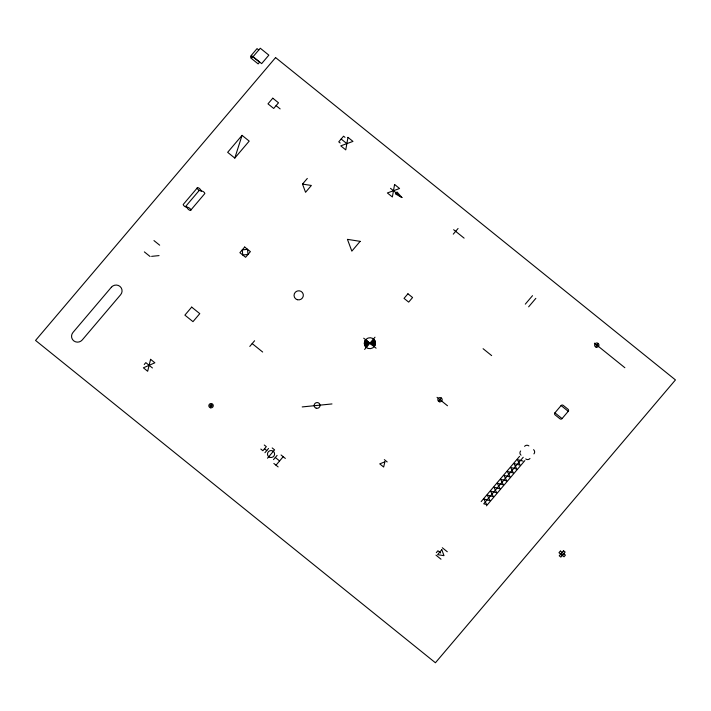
<?xml version="1.0" encoding="UTF-8"?>
<svg xmlns="http://www.w3.org/2000/svg" width="711" height="711" viewBox="0 0 711 711"><rect width="100%" height="100%" fill="white"/><g stroke="black" fill="none" stroke-linecap="round" stroke-linejoin="round"><path stroke-width="1.07" d="M234.799 158.082L242.06 135.357L249.197 141.107L234.799 158.082L227.653 152.323L242.06 135.357M190.744 210.314L190.859 210.003A1.609 1.564 -17.3 0 0 190.672 209.443A3.2 3.111 -17.3 0 0 190.29 208.918A5.617 5.457 -17.3 0 0 188.948 207.834A12.718 12.371 -17.3 0 0 186.726 207.008A4.195 4.079 -17.3 0 1 184.949 206.563A5.617 5.457 -17.3 0 1 183.776 205.586A3.2 3.111 -17.3 0 1 183.402 205.061A1.609 1.564 -17.3 0 1 183.207 204.501L197.507 187.66A1.609 1.564 -17.3 0 1 198.111 187.731A3.2 3.111 -17.3 0 1 198.707 187.997A5.617 5.457 -17.3 0 1 200.049 189.082A6.203 6.035 -17.3 0 1 201.302 191.055A4.195 4.079 -17.3 0 1 203.088 191.49A5.617 5.457 -17.3 0 1 204.261 192.468A3.2 3.111 -17.3 0 1 204.635 192.992A1.609 1.564 -17.3 0 1 204.83 193.552L190.557 210.394A1.609 1.564 -17.3 0 1 189.926 210.323A3.2 3.111 -17.3 0 1 189.322 210.056A5.617 5.457 -17.3 0 1 187.988 208.981A6.203 6.035 -17.3 0 1 186.726 207.008M197.249 187.784L197.169 188.06A1.609 1.564 -17.3 0 0 197.365 188.611A3.2 3.111 -17.3 0 0 197.738 189.144A5.617 5.457 -17.3 0 0 199.08 190.219A12.718 12.371 -17.3 0 0 201.302 191.055M185.384 206.75L199.311 190.335M144.253 364.494L145.826 362.637L152.43 367.96M302.513 184.087L311.365 185.464L305.561 192.299L302.513 184.087L307.312 178.434M249.792 346.417L254.591 340.756M210.412 406.443L211.691 404.941M264.945 452.711L268.545 448.463M453.263 234.159L458.062 228.498M364.779 341.076L365.792 339.894M364.37 342.471L366.245 340.258M364.308 343.449L366.707 340.622M267.487 458.222L274.579 449.867L272.18 447.939M364.396 344.257L367.16 340.996M364.574 344.951L367.614 341.36M364.814 345.573L368.076 341.733M365.116 346.124L368.529 342.098M365.472 346.613L368.991 342.471M365.863 347.057L369.444 342.835M364.601 349.448L374.999 337.192M370.36 343.573L373.942 339.351M370.813 343.946L374.333 339.796M371.275 344.311L374.688 340.293M273.513 459.617L277.112 455.378M371.729 344.675L374.99 340.845M372.191 345.048L375.23 341.458M372.644 345.413L375.408 342.16M373.097 345.786L375.497 342.96M373.559 346.15L375.435 343.937M374.013 346.524L375.026 345.333M276.001 465.19L283.2 456.702M438.598 401.36L441.398 398.062M525.305 304.139L532.512 295.66M528.637 306.832L535.845 298.344M595.383 346.737L598.182 343.44M436.323 552.651L437.923 550.767L440.66 552.971M554.918 412.842L561.103 405.554A1.493 1.458 -17.3 0 1 563.201 405.35L568.062 409.26A1.493 1.458 -17.3 0 1 568.24 411.314L562.063 418.592A1.493 1.458 -17.3 0 1 559.957 418.806L555.104 414.895A1.493 1.458 -17.3 0 1 554.918 412.842L562.063 418.592M481.178 501.584L519.581 456.329M523.225 457.271L483.738 503.806L486.68 504.588L483.88 499.024L490.03 500.66L487.213 495.043L493.363 496.687L490.563 491.123L496.713 492.759L493.923 487.195L500.073 488.83L497.247 483.213L503.397 484.858L500.597 479.294L506.756 480.929L503.957 475.366L510.107 477.01L507.281 471.393L513.44 473.028L510.64 467.465L516.79 469.1L513.991 463.536L520.141 465.181L517.324 459.564L522.985 461.075M486.448 505.841L524.86 460.586M560.579 554.02L562.001 552.349M562.401 555.487L563.814 553.816M151.603 256.351L159.051 255.605M302.202 406.923L331.984 403.937M401.928 197.542L395.414 193.881L397.014 191.988L401.928 197.542L390.508 188.326M258.751 49.992L257.035 48.615L250.512 56.302L252.227 57.689L260.279 48.232L268.847 55.138L261.648 63.626L253.08 56.72M344.986 137.347L343.555 136.192L338.756 141.853L340.187 143M341.156 139.027L346.87 143.631M453.636 229.697L464.114 238.141M594.405 343.173L624.871 367.729M276.099 105.637L280.143 108.899M561.103 405.554L568.24 411.314M483.089 348.701L491.657 355.607M363.712 338.214L376.092 348.194M437.025 397.316L447.495 405.759M153.958 240.585L159.673 245.188M144.36 251.898L150.065 256.502M252.192 343.591L262.661 352.025M384.331 459.635L387.193 461.937M442.295 547.737L447.29 551.763M435.994 555.158L440.989 559.193M281.058 454.978L285.342 458.435M264.261 445.015L266.314 446.668L262.866 450.73L260.813 449.076M264.519 448.792L266.749 450.587M275.317 457.493L279.601 460.95M273.859 463.465L278.143 466.914M524.576 446.348A3.066 2.986 -17.3 0 1 528.895 445.913M533.561 449.672A3.066 2.986 -17.3 0 1 533.934 453.885M521.021 455.191A3.066 2.986 -17.3 0 1 520.648 450.978M529.979 458.497A3.04 2.96 -17.3 0 1 525.705 458.924M347.972 137.374L345.768 149.888L340.765 145.853L352.967 141.4L347.972 137.374M394.578 184.469L392.374 196.983L387.379 192.957L399.582 188.504L394.578 184.469M384.864 461.848L383.664 467.029L379.736 463.865L384.864 461.848M150.59 359.331L147.666 371.266L143.382 367.818L154.874 362.788L150.59 359.331M252.085 56.142L250.645 57.84L258.146 63.892L259.586 62.195L252.085 56.142M275.584 57.582L35.55 340.436L435.416 662.768L675.45 379.923L275.584 57.582M111.369 287.226L72.957 332.481A6.079 5.91 -17.3 0 0 73.704 340.818A6.079 5.91 -17.3 0 0 82.245 339.965L120.648 294.71A6.079 5.91 -17.3 0 0 119.91 286.373A6.079 5.91 -17.3 0 0 111.369 287.226M272.784 98.198L267.985 103.859L273.699 108.463L278.499 102.802L272.784 98.198M191.686 307.116L184.887 315.133L192.983 321.656L199.782 313.64L191.686 307.116M244.682 247.028L239.883 252.689L245.597 257.293L250.396 251.632L244.682 247.028M360.139 241.358L351.838 251.134L347.43 239.349L360.139 241.358M407.936 293.785L404.035 298.38L408.674 302.122L412.576 297.527L407.936 293.785M441.807 549.727L437.603 554.678L443.993 555.655L441.807 549.727M560.384 551.052L558.97 552.723L564.01 556.784L565.423 555.113L560.384 551.052M563.539 550.741L559.246 555.798L560.855 557.095L565.147 552.038L563.539 550.741M247.544 249.33L242.282 249.863L242.744 254.991L247.997 254.467L247.544 249.33M596.271 347.164A2.177 2.124 -17.3 0 0 598.866 344.453A2.177 2.124 -17.3 0 0 595.205 343.644A2.177 2.124 -17.3 0 0 596.271 347.164M439.487 401.786A2.177 2.124 -17.3 0 0 442.082 399.075A2.177 2.124 -17.3 0 0 438.42 398.267A2.177 2.124 -17.3 0 0 439.487 401.786M270.198 457.449A3.582 3.484 -17.3 0 0 274.455 452.996A3.582 3.484 -17.3 0 0 268.438 451.672A3.582 3.484 -17.3 0 0 270.198 457.449M316.235 408.212A2.96 2.88 -17.3 0 0 319.968 404.728A2.96 2.88 -17.3 0 0 315.071 403.359A2.96 2.88 -17.3 0 0 316.235 408.212M368.28 348.461A5.608 5.457 -17.3 0 0 375.355 341.875A5.608 5.457 -17.3 0 0 366.076 339.271A5.608 5.457 -17.3 0 0 368.28 348.461M210.82 406.639A0.995 0.969 -17.3 0 0 212.002 405.403A0.995 0.969 -17.3 0 0 210.332 405.039A0.995 0.969 -17.3 0 0 210.82 406.639M210.403 407.785A2.231 2.169 -17.3 0 0 213.22 405.163A2.231 2.169 -17.3 0 0 209.532 404.124A2.231 2.169 -17.3 0 0 210.403 407.785M297.34 299.713A4.675 4.55 -17.3 0 0 303.233 294.23A4.675 4.55 -17.3 0 0 295.509 292.052A4.675 4.55 -17.3 0 0 297.34 299.713"/></g></svg>
